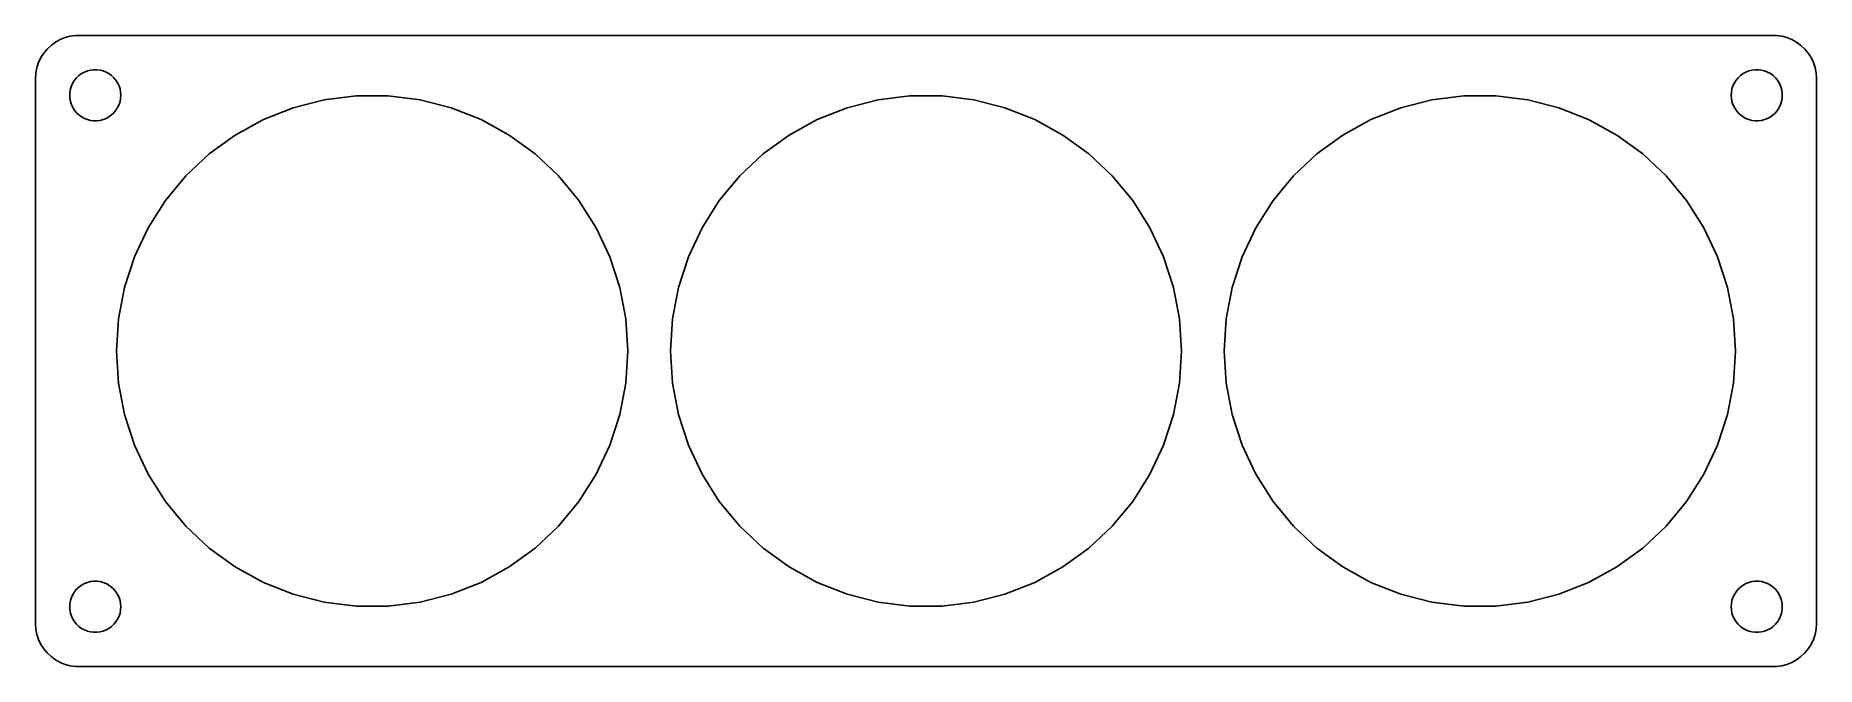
# Model space of a CAD drawing. Header units: metres. Extents: x -104 to 104, y -37 to 37.
import ezdxf

# ---------------------------------------------------------------- set-up
doc = ezdxf.new("R2010")
doc.units = ezdxf.units.M

msp = doc.modelspace()

# ---------------------------------------------------------------- linework, layer by layer
for p, q in [((-102.687, 35.8526), (-103.145, 35.4227)), ((-102.179, 36.2216), (-102.687, 35.8526)), ((-101.629, 36.5241), (-102.179, 36.2216)), ((-101.045, 36.7553), (-101.629, 36.5241)), ((-100.437, 36.9114), (-101.045, 36.7553)), ((-99.8139, 36.9901), (-100.437, 36.9114)), ((99.8139, 36.9901), (-99.8139, 36.9901)), ((100.437, 36.9114), (99.8139, 36.9901)), ((101.045, 36.7553), (100.437, 36.9114)), ((101.629, 36.5241), (101.045, 36.7553)), ((102.179, 36.2216), (101.629, 36.5241)), ((102.687, 35.8526), (102.179, 36.2216)), ((103.145, 35.4227), (102.687, 35.8526)), ((-104.149, 33.8406), (-104.343, 33.2434)), ((-103.882, 34.4088), (-104.149, 33.8406)), ((-103.545, 34.9389), (-103.882, 34.4088)), ((-103.145, 35.4227), (-103.545, 34.9389)), ((103.545, 34.9389), (103.145, 35.4227)), ((103.882, 34.4088), (103.545, 34.9389)), ((104.149, 33.8406), (103.882, 34.4088)), ((104.343, 33.2434), (104.149, 33.8406)), ((-104.461, 32.6267), (-104.5, 32)), ((-104.5, 32), (-104.5, -32)), ((-104.343, 33.2434), (-104.461, 32.6267)), ((-100.289, 31.1044), (-100.129, 31.4453)), ((-100.129, 31.4453), (-99.927, 31.7634)), ((-99.927, 31.7634), (-99.6869, 32.0536)), ((-99.6869, 32.0536), (-99.4123, 32.3115)), ((-99.4123, 32.3115), (-99.1075, 32.533)), ((-99.1075, 32.533), (-98.7773, 32.7145)), ((-98.7773, 32.7145), (-98.427, 32.8532)), ((-98.427, 32.8532), (-98.0621, 32.9469)), ((-98.0621, 32.9469), (-97.6884, 32.9941)), ((-97.6884, 32.9941), (-97.3116, 32.9941)), ((-97.3116, 32.9941), (-96.9379, 32.9469)), ((-96.9379, 32.9469), (-96.573, 32.8532)), ((-96.573, 32.8532), (-96.2227, 32.7145)), ((-96.2227, 32.7145), (-95.8925, 32.533)), ((-95.8925, 32.533), (-95.5877, 32.3115)), ((-95.5877, 32.3115), (-95.3131, 32.0536)), ((-95.3131, 32.0536), (-95.073, 31.7634)), ((-95.073, 31.7634), (-94.8711, 31.4453)), ((-94.8711, 31.4453), (-94.7107, 31.1044)), ((94.7107, 31.1044), (94.8711, 31.4453)), ((94.8711, 31.4453), (95.073, 31.7634)), ((95.073, 31.7634), (95.3131, 32.0536)), ((95.3131, 32.0536), (95.5877, 32.3115)), ((95.5877, 32.3115), (95.8925, 32.533)), ((95.8925, 32.533), (96.2227, 32.7145)), ((96.2227, 32.7145), (96.573, 32.8532)), ((96.573, 32.8532), (96.9379, 32.9469)), ((96.9379, 32.9469), (97.3116, 32.9941)), ((97.3116, 32.9941), (97.6884, 32.9941)), ((97.6884, 32.9941), (98.0621, 32.9469)), ((98.0621, 32.9469), (98.427, 32.8532)), ((98.427, 32.8532), (98.7773, 32.7145)), ((98.7773, 32.7145), (99.1075, 32.533)), ((99.1075, 32.533), (99.4123, 32.3115)), ((99.4123, 32.3115), (99.6869, 32.0536)), ((99.6869, 32.0536), (99.927, 31.7634)), ((99.927, 31.7634), (100.129, 31.4453)), ((100.129, 31.4453), (100.289, 31.1044)), ((104.461, 32.6267), (104.343, 33.2434)), ((104.5, 32), (104.461, 32.6267)), ((104.5, -32), (104.5, 32)), ((-100.5, 30), (-100.476, 30.376)), ((-100.476, 29.624), (-100.5, 30)), ((-100.476, 30.376), (-100.406, 30.7461)), ((-100.406, 29.2539), (-100.476, 29.624)), ((-100.406, 30.7461), (-100.289, 31.1044)), ((-94.7107, 31.1044), (-94.5943, 30.7461)), ((-94.5943, 30.7461), (-94.5237, 30.376)), ((-94.5237, 29.624), (-94.5943, 29.2539)), ((-94.5237, 30.376), (-94.5, 30)), ((-94.5, 30), (-94.5237, 29.624)), ((-74.2705, 28.5317), (-70.6214, 29.4686)), ((-70.6214, 29.4686), (-66.8837, 29.9408)), ((-66.8837, 29.9408), (-63.1163, 29.9408)), ((-63.1163, 29.9408), (-59.3786, 29.4686)), ((-59.3786, 29.4686), (-55.7295, 28.5317)), ((-9.27051, 28.5317), (-5.62143, 29.4686)), ((-5.62143, 29.4686), (-1.88371, 29.9408)), ((-1.88371, 29.9408), (1.88371, 29.9408)), ((1.88371, 29.9408), (5.62143, 29.4686)), ((5.62143, 29.4686), (9.27051, 28.5317)), ((55.7295, 28.5317), (59.3786, 29.4686)), ((59.3786, 29.4686), (63.1163, 29.9408)), ((63.1163, 29.9408), (66.8837, 29.9408)), ((66.8837, 29.9408), (70.6214, 29.4686)), ((70.6214, 29.4686), (74.2705, 28.5317)), ((94.5, 30), (94.5237, 30.376)), ((94.5237, 29.624), (94.5, 30)), ((94.5237, 30.376), (94.5943, 30.7461)), ((94.5943, 29.2539), (94.5237, 29.624)), ((94.5943, 30.7461), (94.7107, 31.1044)), ((100.289, 31.1044), (100.406, 30.7461)), ((100.406, 30.7461), (100.476, 30.376)), ((100.476, 29.624), (100.406, 29.2539)), ((100.476, 30.376), (100.5, 30)), ((100.5, 30), (100.476, 29.624)), ((-100.289, 28.8956), (-100.406, 29.2539)), ((-100.129, 28.5547), (-100.289, 28.8956)), ((-99.927, 28.2366), (-100.129, 28.5547)), ((-99.6869, 27.9464), (-99.927, 28.2366)), ((-99.4123, 27.6884), (-99.6869, 27.9464)), ((-99.1075, 27.467), (-99.4123, 27.6884)), ((-98.7773, 27.2855), (-99.1075, 27.467)), ((-98.427, 27.1468), (-98.7773, 27.2855)), ((-96.2227, 27.2855), (-96.573, 27.1468)), ((-95.8925, 27.467), (-96.2227, 27.2855)), ((-95.5877, 27.6884), (-95.8925, 27.467)), ((-95.3131, 27.9464), (-95.5877, 27.6884)), ((-95.073, 28.2366), (-95.3131, 27.9464)), ((-94.8711, 28.5547), (-95.073, 28.2366)), ((-94.7107, 28.8956), (-94.8711, 28.5547)), ((-94.5943, 29.2539), (-94.7107, 28.8956)), ((-77.7734, 27.1448), (-74.2705, 28.5317)), ((-55.7295, 28.5317), (-52.2266, 27.1448)), ((-12.7734, 27.1448), (-9.27051, 28.5317)), ((9.27051, 28.5317), (12.7734, 27.1448)), ((52.2266, 27.1448), (55.7295, 28.5317)), ((74.2705, 28.5317), (77.7734, 27.1448)), ((94.7107, 28.8956), (94.5943, 29.2539)), ((94.8711, 28.5547), (94.7107, 28.8956)), ((95.073, 28.2366), (94.8711, 28.5547)), ((95.3131, 27.9464), (95.073, 28.2366)), ((95.5877, 27.6884), (95.3131, 27.9464)), ((95.8925, 27.467), (95.5877, 27.6884)), ((96.2227, 27.2855), (95.8925, 27.467)), ((96.573, 27.1468), (96.2227, 27.2855)), ((98.7773, 27.2855), (98.427, 27.1468)), ((99.1075, 27.467), (98.7773, 27.2855)), ((99.4123, 27.6884), (99.1075, 27.467)), ((99.6869, 27.9464), (99.4123, 27.6884)), ((99.927, 28.2366), (99.6869, 27.9464)), ((100.129, 28.5547), (99.927, 28.2366)), ((100.289, 28.8956), (100.129, 28.5547)), ((100.406, 29.2539), (100.289, 28.8956)), ((-98.0621, 27.0531), (-98.427, 27.1468)), ((-97.6884, 27.0059), (-98.0621, 27.0531)), ((-97.3116, 27.0059), (-97.6884, 27.0059)), ((-96.9379, 27.0531), (-97.3116, 27.0059)), ((-96.573, 27.1468), (-96.9379, 27.0531)), ((-84.1227, 23.1154), (-81.0748, 25.3298)), ((-81.0748, 25.3298), (-77.7734, 27.1448)), ((-52.2266, 27.1448), (-48.9252, 25.3298)), ((-48.9252, 25.3298), (-45.8773, 23.1154)), ((-19.1227, 23.1154), (-16.0748, 25.3298)), ((-16.0748, 25.3298), (-12.7734, 27.1448)), ((12.7734, 27.1448), (16.0748, 25.3298)), ((16.0748, 25.3298), (19.1227, 23.1154)), ((45.8773, 23.1154), (48.9252, 25.3298)), ((48.9252, 25.3298), (52.2266, 27.1448)), ((77.7734, 27.1448), (81.0748, 25.3298)), ((81.0748, 25.3298), (84.1227, 23.1154)), ((96.9379, 27.0531), (96.573, 27.1468)), ((97.3116, 27.0059), (96.9379, 27.0531)), ((97.6884, 27.0059), (97.3116, 27.0059)), ((98.0621, 27.0531), (97.6884, 27.0059)), ((98.427, 27.1468), (98.0621, 27.0531)), ((-86.869, 20.5364), (-84.1227, 23.1154)), ((-45.8773, 23.1154), (-43.1309, 20.5364)), ((-21.869, 20.5364), (-19.1227, 23.1154)), ((19.1227, 23.1154), (21.869, 20.5364)), ((43.1309, 20.5364), (45.8773, 23.1154)), ((84.1227, 23.1154), (86.869, 20.5364)), ((-89.2705, 17.6335), (-86.869, 20.5364)), ((-43.1309, 20.5364), (-40.7295, 17.6335)), ((-24.2705, 17.6335), (-21.869, 20.5364)), ((21.869, 20.5364), (24.2705, 17.6335)), ((40.7295, 17.6335), (43.1309, 20.5364)), ((86.869, 20.5364), (89.2705, 17.6335)), ((-91.2892, 14.4526), (-89.2705, 17.6335)), ((-40.7295, 17.6335), (-38.7108, 14.4526)), ((-26.2892, 14.4526), (-24.2705, 17.6335)), ((24.2705, 17.6335), (26.2892, 14.4526)), ((38.7108, 14.4526), (40.7295, 17.6335)), ((89.2705, 17.6335), (91.2892, 14.4526)), ((-92.8933, 11.0437), (-91.2892, 14.4526)), ((-38.7108, 14.4526), (-37.1067, 11.0437)), ((-27.8933, 11.0437), (-26.2892, 14.4526)), ((26.2892, 14.4526), (27.8933, 11.0437)), ((37.1067, 11.0437), (38.7108, 14.4526)), ((91.2892, 14.4526), (92.8933, 11.0437)), ((-94.0575, 7.46069), (-92.8933, 11.0437)), ((-37.1067, 11.0437), (-35.9425, 7.46069)), ((-29.0575, 7.46069), (-27.8933, 11.0437)), ((27.8933, 11.0437), (29.0575, 7.46069)), ((35.9425, 7.46069), (37.1067, 11.0437)), ((92.8933, 11.0437), (94.0575, 7.46069)), ((-94.7634, 3.75999), (-94.0575, 7.46069)), ((-35.9425, 7.46069), (-35.2366, 3.75999)), ((-29.7634, 3.75999), (-29.0575, 7.46069)), ((29.0575, 7.46069), (29.7634, 3.75999)), ((35.2366, 3.75999), (35.9425, 7.46069)), ((94.0575, 7.46069), (94.7634, 3.75999)), ((-95, 0), (-94.7634, 3.75999)), ((-35.2366, 3.75999), (-35, 0)), ((-30, 0), (-29.7634, 3.75999)), ((29.7634, 3.75999), (30, 0)), ((35, 0), (35.2366, 3.75999)), ((94.7634, 3.75999), (95, 0)), ((-94.7634, -3.75999), (-95, 0)), ((-35, 0), (-35.2366, -3.75999)), ((-29.7634, -3.75999), (-30, 0)), ((30, 0), (29.7634, -3.75999)), ((35.2366, -3.75999), (35, 0)), ((95, 0), (94.7634, -3.75999)), ((-94.0575, -7.46069), (-94.7634, -3.75999)), ((-35.2366, -3.75999), (-35.9425, -7.46069)), ((-29.0575, -7.46069), (-29.7634, -3.75999)), ((29.7634, -3.75999), (29.0575, -7.46069)), ((35.9425, -7.46069), (35.2366, -3.75999)), ((94.7634, -3.75999), (94.0575, -7.46069)), ((-92.8933, -11.0437), (-94.0575, -7.46069)), ((-35.9425, -7.46069), (-37.1067, -11.0437)), ((-27.8933, -11.0437), (-29.0575, -7.46069)), ((29.0575, -7.46069), (27.8933, -11.0437)), ((37.1067, -11.0437), (35.9425, -7.46069)), ((94.0575, -7.46069), (92.8933, -11.0437)), ((-91.2892, -14.4526), (-92.8933, -11.0437)), ((-37.1067, -11.0437), (-38.7108, -14.4526)), ((-26.2892, -14.4526), (-27.8933, -11.0437)), ((27.8933, -11.0437), (26.2892, -14.4526)), ((38.7108, -14.4526), (37.1067, -11.0437)), ((92.8933, -11.0437), (91.2892, -14.4526)), ((-89.2705, -17.6335), (-91.2892, -14.4526)), ((-38.7108, -14.4526), (-40.7295, -17.6335)), ((-24.2705, -17.6335), (-26.2892, -14.4526)), ((26.2892, -14.4526), (24.2705, -17.6335)), ((40.7295, -17.6335), (38.7108, -14.4526)), ((91.2892, -14.4526), (89.2705, -17.6335)), ((-86.869, -20.5364), (-89.2705, -17.6335)), ((-40.7295, -17.6335), (-43.1309, -20.5364)), ((-21.869, -20.5364), (-24.2705, -17.6335)), ((24.2705, -17.6335), (21.869, -20.5364)), ((43.1309, -20.5364), (40.7295, -17.6335)), ((89.2705, -17.6335), (86.869, -20.5364)), ((-84.1227, -23.1154), (-86.869, -20.5364)), ((-43.1309, -20.5364), (-45.8773, -23.1154)), ((-19.1227, -23.1154), (-21.869, -20.5364)), ((21.869, -20.5364), (19.1227, -23.1154)), ((45.8773, -23.1154), (43.1309, -20.5364)), ((86.869, -20.5364), (84.1227, -23.1154)), ((-81.0748, -25.3298), (-84.1227, -23.1154)), ((-45.8773, -23.1154), (-48.9252, -25.3298)), ((-16.0748, -25.3298), (-19.1227, -23.1154)), ((19.1227, -23.1154), (16.0748, -25.3298)), ((48.9252, -25.3298), (45.8773, -23.1154)), ((84.1227, -23.1154), (81.0748, -25.3298)), ((-98.7773, -27.2855), (-98.427, -27.1468)), ((-98.427, -27.1468), (-98.0621, -27.0531)), ((-98.0621, -27.0531), (-97.6884, -27.0059)), ((-97.6884, -27.0059), (-97.3116, -27.0059)), ((-97.3116, -27.0059), (-96.9379, -27.0531)), ((-96.9379, -27.0531), (-96.573, -27.1468)), ((-96.573, -27.1468), (-96.2227, -27.2855)), ((-77.7734, -27.1448), (-81.0748, -25.3298)), ((-74.2705, -28.5317), (-77.7734, -27.1448)), ((-52.2266, -27.1448), (-55.7295, -28.5317)), ((-48.9252, -25.3298), (-52.2266, -27.1448)), ((-12.7734, -27.1448), (-16.0748, -25.3298)), ((-9.27051, -28.5317), (-12.7734, -27.1448)), ((12.7734, -27.1448), (9.27051, -28.5317)), ((16.0748, -25.3298), (12.7734, -27.1448)), ((52.2266, -27.1448), (48.9252, -25.3298)), ((55.7295, -28.5317), (52.2266, -27.1448)), ((77.7734, -27.1448), (74.2705, -28.5317)), ((81.0748, -25.3298), (77.7734, -27.1448)), ((96.2227, -27.2855), (96.573, -27.1468)), ((96.573, -27.1468), (96.9379, -27.0531)), ((96.9379, -27.0531), (97.3116, -27.0059)), ((97.3116, -27.0059), (97.6884, -27.0059)), ((97.6884, -27.0059), (98.0621, -27.0531)), ((98.0621, -27.0531), (98.427, -27.1468)), ((98.427, -27.1468), (98.7773, -27.2855)), ((-100.476, -29.624), (-100.406, -29.2539)), ((-100.406, -29.2539), (-100.289, -28.8956)), ((-100.289, -28.8956), (-100.129, -28.5547)), ((-100.129, -28.5547), (-99.927, -28.2366)), ((-99.927, -28.2366), (-99.6869, -27.9464)), ((-99.6869, -27.9464), (-99.4123, -27.6884)), ((-99.4123, -27.6884), (-99.1075, -27.467)), ((-99.1075, -27.467), (-98.7773, -27.2855)), ((-96.2227, -27.2855), (-95.8925, -27.467)), ((-95.8925, -27.467), (-95.5877, -27.6884)), ((-95.5877, -27.6884), (-95.3131, -27.9464)), ((-95.3131, -27.9464), (-95.073, -28.2366)), ((-95.073, -28.2366), (-94.8711, -28.5547)), ((-94.8711, -28.5547), (-94.7107, -28.8956)), ((-94.7107, -28.8956), (-94.5943, -29.2539)), ((-94.5943, -29.2539), (-94.5237, -29.624)), ((-70.6214, -29.4686), (-74.2705, -28.5317)), ((-55.7295, -28.5317), (-59.3786, -29.4686)), ((-5.62143, -29.4686), (-9.27051, -28.5317)), ((9.27051, -28.5317), (5.62143, -29.4686)), ((59.3786, -29.4686), (55.7295, -28.5317)), ((74.2705, -28.5317), (70.6214, -29.4686)), ((94.5237, -29.624), (94.5943, -29.2539)), ((94.5943, -29.2539), (94.7107, -28.8956)), ((94.7107, -28.8956), (94.8711, -28.5547)), ((94.8711, -28.5547), (95.073, -28.2366)), ((95.073, -28.2366), (95.3131, -27.9464)), ((95.3131, -27.9464), (95.5877, -27.6884)), ((95.5877, -27.6884), (95.8925, -27.467)), ((95.8925, -27.467), (96.2227, -27.2855)), ((98.7773, -27.2855), (99.1075, -27.467)), ((99.1075, -27.467), (99.4123, -27.6884)), ((99.4123, -27.6884), (99.6869, -27.9464)), ((99.6869, -27.9464), (99.927, -28.2366)), ((99.927, -28.2366), (100.129, -28.5547)), ((100.129, -28.5547), (100.289, -28.8956)), ((100.289, -28.8956), (100.406, -29.2539)), ((100.406, -29.2539), (100.476, -29.624)), ((-100.5, -30), (-100.476, -29.624)), ((-100.476, -30.376), (-100.5, -30)), ((-100.406, -30.7461), (-100.476, -30.376)), ((-100.289, -31.1044), (-100.406, -30.7461)), ((-100.129, -31.4453), (-100.289, -31.1044)), ((-94.7107, -31.1044), (-94.8711, -31.4453)), ((-94.5943, -30.7461), (-94.7107, -31.1044)), ((-94.5237, -30.376), (-94.5943, -30.7461)), ((-94.5237, -29.624), (-94.5, -30)), ((-94.5, -30), (-94.5237, -30.376)), ((-66.8837, -29.9408), (-70.6214, -29.4686)), ((-63.1163, -29.9408), (-66.8837, -29.9408)), ((-59.3786, -29.4686), (-63.1163, -29.9408)), ((-1.88371, -29.9408), (-5.62143, -29.4686)), ((1.88371, -29.9408), (-1.88371, -29.9408)), ((5.62143, -29.4686), (1.88371, -29.9408)), ((63.1163, -29.9408), (59.3786, -29.4686)), ((66.8837, -29.9408), (63.1163, -29.9408)), ((70.6214, -29.4686), (66.8837, -29.9408)), ((94.5, -30), (94.5237, -29.624)), ((94.5237, -30.376), (94.5, -30)), ((94.5943, -30.7461), (94.5237, -30.376)), ((94.7107, -31.1044), (94.5943, -30.7461)), ((94.8711, -31.4453), (94.7107, -31.1044)), ((100.289, -31.1044), (100.129, -31.4453)), ((100.406, -30.7461), (100.289, -31.1044)), ((100.476, -30.376), (100.406, -30.7461)), ((100.476, -29.624), (100.5, -30)), ((100.5, -30), (100.476, -30.376)), ((-104.5, -32), (-104.461, -32.6267)), ((-104.461, -32.6267), (-104.343, -33.2434)), ((-104.343, -33.2434), (-104.149, -33.8406)), ((-99.927, -31.7634), (-100.129, -31.4453)), ((-99.6869, -32.0536), (-99.927, -31.7634)), ((-99.4123, -32.3115), (-99.6869, -32.0536)), ((-99.1075, -32.533), (-99.4123, -32.3115)), ((-98.7773, -32.7145), (-99.1075, -32.533)), ((-98.427, -32.8532), (-98.7773, -32.7145)), ((-98.0621, -32.9469), (-98.427, -32.8532)), ((-97.6884, -32.9941), (-98.0621, -32.9469)), ((-97.3116, -32.9941), (-97.6884, -32.9941)), ((-96.9379, -32.9469), (-97.3116, -32.9941)), ((-96.573, -32.8532), (-96.9379, -32.9469)), ((-96.2227, -32.7145), (-96.573, -32.8532)), ((-95.8925, -32.533), (-96.2227, -32.7145)), ((-95.5877, -32.3115), (-95.8925, -32.533)), ((-95.3131, -32.0536), (-95.5877, -32.3115)), ((-95.073, -31.7634), (-95.3131, -32.0536)), ((-94.8711, -31.4453), (-95.073, -31.7634)), ((95.073, -31.7634), (94.8711, -31.4453)), ((95.3131, -32.0536), (95.073, -31.7634)), ((95.5877, -32.3115), (95.3131, -32.0536)), ((95.8925, -32.533), (95.5877, -32.3115)), ((96.2227, -32.7145), (95.8925, -32.533)), ((96.573, -32.8532), (96.2227, -32.7145)), ((96.9379, -32.9469), (96.573, -32.8532)), ((97.3116, -32.9941), (96.9379, -32.9469)), ((97.6884, -32.9941), (97.3116, -32.9941)), ((98.0621, -32.9469), (97.6884, -32.9941)), ((98.427, -32.8532), (98.0621, -32.9469)), ((98.7773, -32.7145), (98.427, -32.8532)), ((99.1075, -32.533), (98.7773, -32.7145)), ((99.4123, -32.3115), (99.1075, -32.533)), ((99.6869, -32.0536), (99.4123, -32.3115)), ((99.927, -31.7634), (99.6869, -32.0536)), ((100.129, -31.4453), (99.927, -31.7634)), ((104.149, -33.8406), (104.343, -33.2434)), ((104.343, -33.2434), (104.461, -32.6267)), ((104.461, -32.6267), (104.5, -32)), ((-104.149, -33.8406), (-103.882, -34.4088)), ((-103.882, -34.4088), (-103.545, -34.9389)), ((-103.545, -34.9389), (-103.145, -35.4227)), ((-103.145, -35.4227), (-102.687, -35.8526)), ((102.687, -35.8526), (103.145, -35.4227)), ((103.145, -35.4227), (103.545, -34.9389)), ((103.545, -34.9389), (103.882, -34.4088)), ((103.882, -34.4088), (104.149, -33.8406)), ((-102.687, -35.8526), (-102.179, -36.2216)), ((-102.179, -36.2216), (-101.629, -36.5241)), ((-101.629, -36.5241), (-101.045, -36.7553)), ((-101.045, -36.7553), (-100.437, -36.9114)), ((-100.437, -36.9114), (-99.8139, -36.9901)), ((-99.8139, -36.9901), (99.8139, -36.9901)), ((99.8139, -36.9901), (100.437, -36.9114)), ((100.437, -36.9114), (101.045, -36.7553)), ((101.045, -36.7553), (101.629, -36.5241)), ((101.629, -36.5241), (102.179, -36.2216)), ((102.179, -36.2216), (102.687, -35.8526))]:
    msp.add_line(p, q)

doc.saveas('drawing.dxf')
